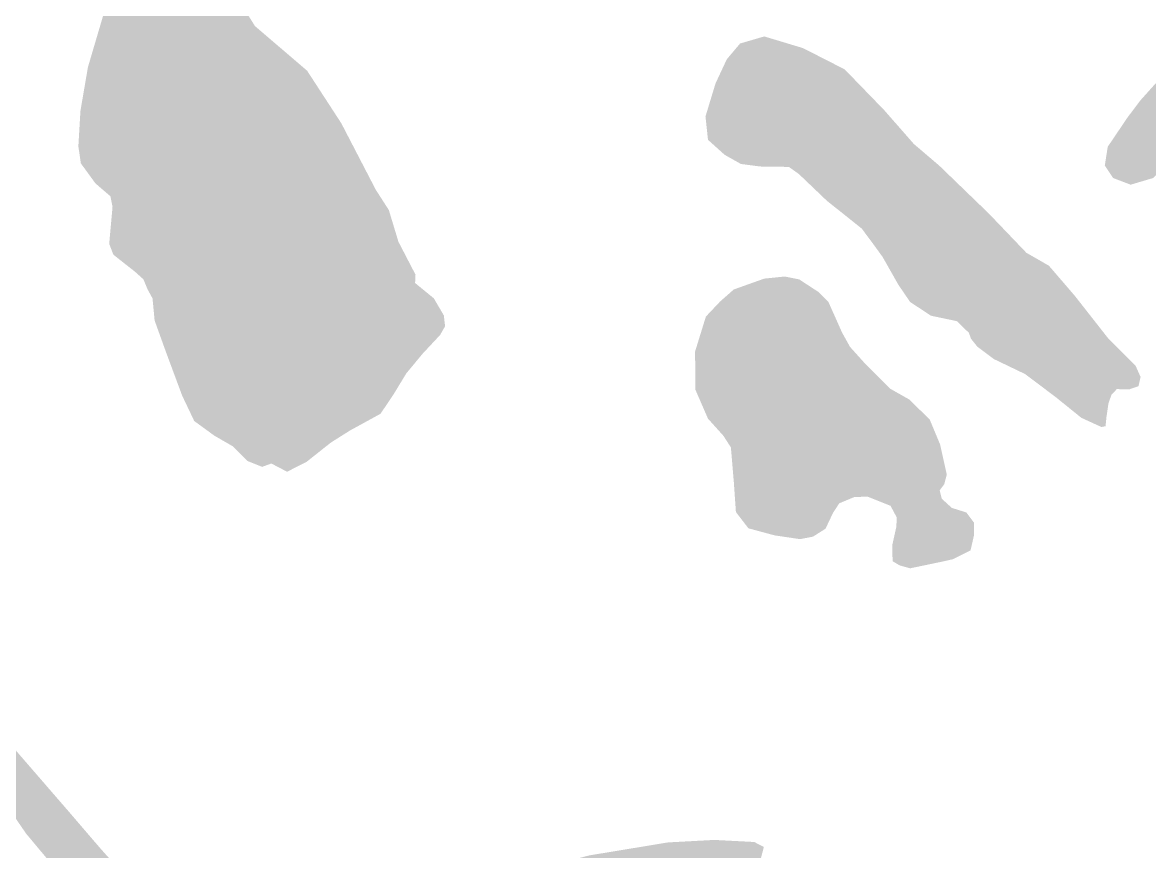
# Model space of a CAD drawing. Header units: inches. Extents: x 288635 to 693176, y 676945 to 1601077.
# Drawn here: x 501223 to 514959, y 736641 to 746743 of the extents above; entities that cross this region are included whole.
import ezdxf

# ---------------------------------------------------------------- set-up
doc = ezdxf.new("R2010")
doc.units = ezdxf.units.IN
doc.header["$MEASUREMENT"] = 0

msp = doc.modelspace()

# ---------------------------------------------------------------- hatches: boundary and pattern name
for points in [[(503447.5409, 744889.7105), (503472.941, 744752.5502), (503594.8612, 744757.6302), (503853.9418, 744843.9904), (503930.1419, 744889.7105), (504031.7421, 744904.9505), (504194.3024, 744803.3503), (504433.0629, 744752.5502), (504692.1434, 744803.3503), (504869.9438, 744915.1106), (504996.944, 744935.4306), (505230.6245, 744910.0305), (505491.5578, 744750.5713), (505504.9451, 744742.3902), (505528.3278, 744706.0171), (505687.8254, 744457.9096), (505804.6657, 744071.8289), (506012.9461, 743670.5081), (506007.8661, 743568.9079), (505870.7058, 743477.4677), (505123.9443, 743177.7471), (504666.7434, 742954.2266), (504585.4632, 742811.9863), (504494.023, 742710.3861), (504367.0228, 742624.026), (504092.7022, 742588.4659), (503940.3019, 742588.4659), (503823.4617, 742502.1057), (503803.1417, 742395.4255), (503848.8618, 742248.1052), (503950.462, 742116.025), (504128.2623, 742095.7049), (504219.7025, 742070.3049), (504280.6626, 741994.1047), (504280.6626, 741851.8644), (504209.5425, 741735.0242), (504204.4625, 741531.8238), (504265.4226, 741450.5436), (504255.2626, 741369.2635), (504143.5023, 741328.6234), (503965.702, 741399.7435), (503787.9016, 741577.5439), (503559.3012, 741709.6241), (503315.4607, 741887.4245), (503168.1404, 742197.3051), (502970.02, 742730.7062), (502832.8597, 743111.7069), (502807.4597, 743380.9475), (502746.4995, 743492.7077), (502695.6994, 743614.6279), (502594.0992, 743706.0681), (502329.9387, 743914.3485), (502279.1386, 744046.4288), (502319.7787, 744498.5497), (502294.3786, 744625.55), (502111.4983, 744783.0303), (501933.6979, 745026.8708), (501903.2179, 745235.1512), (501928.6179, 745666.9521), (502020.0581, 746200.3531), (502284.2186, 747094.4349), (502451.859, 747419.5556), (502604.2593, 747698.9561), (502634.7393, 747973.2767), (502589.0192, 748171.3971), (502528.0591, 748298.3973), (502507.7391, 748420.3176), (502568.6992, 748674.3181), (502609.3393, 748999.4387), (502583.9392, 749288.9993), (502451.859, 749746.2002), (502370.5788, 750233.8812), (502350.2588, 750472.6417), (502390.8988, 750553.9218), (502502.6591, 750523.4418), (502680.4594, 750213.5611), (502848.0998, 749786.8403), (503015.7401, 749471.8797), (503163.0604, 749253.4392), (503229.1005, 749029.9188), (503234.1805, 748775.9183), (503249.4206, 748313.6373), (503279.9006, 747937.7166), (503345.9407, 747627.836), (503447.5409, 747429.7156), (503645.6613, 747170.6351), (503904.7419, 746942.0346), (504055.582, 746700.6903), (504123.1823, 746408.6335), (504001.2621, 746017.4728), (503833.6217, 745778.7123), (503701.5415, 745697.4321), (503533.9011, 745641.552), (503320.5407, 745580.5919), (503193.5404, 745509.4717), (503117.3403, 745321.5114), (503300.2207, 745169.1111), (503427.2209, 745103.0709), (503447.5409, 745011.6307), (503447.5409, 744889.7105)], [(483324.2035, 747038.2553), (483298.6695, 747752.8139), (484270.3313, 747725.5274), (484730.7073, 747651.4439), (484963.5411, 747439.7768), (485265.1667, 747127.5679), (485529.7505, 746646.0253), (485757.2926, 746201.5244), (485783.7359, 746110.3406), (485910.7513, 745672.3566), (485953.0847, 745222.5641), (486092.2117, 744736.6514), (486483.3725, 743939.0898), (486925.3334, 743390.4487), (487534.9346, 742862.1277), (487776.2881, 742700.7734), (488439.1764, 742257.6064), (489119.8978, 741968.0459), (489329.8715, 741931.8508), (489888.6726, 741794.6905), (490249.3534, 741769.2905), (490554.154, 741748.9704), (490645.9258, 741741.1931), (491153.5952, 741698.1703), (491610.7961, 741535.61), (492743.6384, 741002.2089), (493312.5995, 740672.0083), (493551.36, 740448.4878), (493962.8408, 740057.327), (494237.1613, 739706.8063), (494435.2817, 739564.5661), (494740.0823, 739483.2859), (495192.2032, 739396.9257), (495938.9647, 739356.2856), (496314.9278, 739437.1848), (497264.8897, 739655.6252), (498245.3317, 739828.3456), (498544.6849, 739805.5136), (498844.7729, 739782.6255), (499398.494, 739554.025), (499870.9349, 739264.4645), (500170.6555, 738974.9039), (500521.1762, 738563.4231), (501074.8973, 737948.7418), (501765.7787, 737151.1802), (502167.0995, 736683.8193), (502715.7406, 736069.1381), (503109.6381, 735663.1021), (503173.1955, 735597.5861), (503711.6766, 735104.8251), (504214.5976, 734927.0248), (504537.0553, 734914.7407), (504747.9987, 734906.7047), (505184.8796, 735048.945), (505484.6002, 735267.3855), (505777.8042, 735504.8565), (506099.2814, 735765.2265), (506607.2824, 736120.8272), (507241.3241, 736365.4297), (508135.4059, 736594.0301), (509090.4478, 736751.5104), (509654.329, 736781.9905), (510142.0099, 736756.5904), (510258.8502, 736695.6303), (510192.81, 736441.6298), (510096.2898, 736319.7096), (509908.3295, 736258.7494), (509349.5283, 736192.7093), (508658.647, 736116.5092), (507795.0452, 735984.4289), (507271.8042, 735811.7086), (506922.243, 735643.3062), (506527.8245, 735421.9489), (506424.402, 735363.9057), (506048.4813, 734982.9049), (505667.4805, 734652.7042), (505118.8394, 734378.3837), (504549.8783, 734261.5435), (504280.2627, 734315.4666), (504016.4772, 734368.2237), (503544.0363, 734647.6242), (502909.035, 735125.1452), (502228.0597, 735733.8574), (501633.6985, 736419.6588), (501267.9377, 736856.5396), (500729.4567, 737638.8612), (500434.8161, 738004.6219), (500394.9762, 738072.3497), (500231.6157, 738350.0626), (499799.8148, 738746.3034), (499276.6939, 739001.3248), (498987.0132, 739142.5442), (498311.3718, 739289.8645), (497894.811, 739289.8645), (497351.2499, 739152.7042), (497158.3961, 739110.8346), (496579.0884, 738985.0639), (495903.4047, 738858.4446), (495197.2833, 738894.0047), (494506.4019, 739010.845), (494176.2012, 739148.0052), (493815.5205, 739371.5257), (493515.7999, 739610.2862), (493204.8869, 739928.186), (493063.679, 740072.5671), (492647.1182, 740514.528), (491890.1966, 740961.5689), (491031.6749, 741210.4894), (489944.5528, 741398.4497), (489033.5376, 741546.405), (488022.6156, 741962.9659), (487443.4944, 742272.8465), (486905.0133, 742603.0471), (486320.8122, 743172.0083), (486176.5495, 743391.681), (485873.7713, 743852.7296), (485568.9707, 744619.8112), (485486.0563, 745019.8577), (485413.3336, 745370.731), (485371.1978, 745568.3334), (485259.875, 746090.3991), (485053.4996, 746508.4417), (484757.1656, 746788.9005), (484392.0399, 747064.0678), (484021.6225, 747233.4014), (483799.3721, 747222.8181), (483766.4693, 747210.0381), (483324.2035, 747038.2553)], [(505108.3656, 745515.9064), (505528.3278, 744706.0171), (505504.9451, 744742.3902), (505491.5578, 744750.5713), (505230.6245, 744910.0305), (504996.944, 744935.4306), (504869.9438, 744915.1106), (504692.1434, 744803.3503), (504433.0629, 744752.5502), (504194.3024, 744803.3503), (504031.7421, 744904.9505), (503930.1419, 744889.7105), (503853.9418, 744843.9904), (503594.8612, 744757.6302), (503472.941, 744752.5502), (503447.5409, 744889.7105), (503447.5409, 745011.6307), (503427.2209, 745103.0709), (503300.2207, 745169.1111), (503117.3403, 745321.5114), (503193.5404, 745509.4717), (503320.5407, 745580.5919), (503533.9011, 745641.552), (503701.5415, 745697.4321), (503833.6217, 745778.7123), (504001.2621, 746017.4728), (504123.1823, 746408.6335), (504055.582, 746700.6903), (504691.8048, 746155.9877), (505108.3656, 745515.9064)], [(510708.7251, 745358.532), (510541.0847, 745328.052), (510459.8046, 745343.292), (510382.1525, 745439.5131), (510226.1241, 745632.8526), (510190.564, 745815.7329), (510185.484, 745968.1332), (510393.7644, 746105.2935), (510561.4048, 746206.8937), (510642.6849, 746171.3336), (510688.405, 746095.1335), (510866.2054, 745978.2933), (511023.6857, 745764.9328), (511049.0858, 745673.4926), (511038.9257, 745582.0525), (510948.1527, 745531.3264), (510866.2054, 745485.5323), (510708.7251, 745358.532)], [(515004.2899, 744848.5343), (514729.9694, 744767.2541), (514516.609, 744848.5343), (514415.0088, 745000.9346), (514450.5688, 745229.535), (514694.4093, 745590.2158), (514851.8896, 745798.4962), (515080.4901, 746052.4967), (515293.8505, 746093.1368), (515395.4507, 746022.0166), (515420.8508, 745971.2165), (515491.9709, 745889.9364), (515573.2511, 745696.896), (515583.4111, 745544.4957), (515558.011, 745432.7354), (515431.0108, 745270.1751), (515212.5704, 745056.8147), (515062.71, 744906.9544), (515004.2899, 744848.5343)], [(514825.5784, 742311.9017), (514708.7381, 742271.2616), (514561.4178, 742276.3416), (514495.3777, 742205.2215), (514459.8176, 742103.6213), (514434.4176, 741930.9009), (514424.2576, 741824.2207), (514373.4575, 741814.0607), (514129.617, 741925.8209), (513814.6564, 742179.8214), (513443.8156, 742459.222), (513062.8148, 742642.1023), (512859.6144, 742794.5026), (512783.4143, 742891.0228), (512758.0142, 742962.143), (512732.6142, 743139.9433), (512752.9342, 743282.1836), (513001.8547, 743602.2243), (513459.0556, 743937.5049), (513733.3762, 743780.0246), (513949.6877, 743528.8242), (514048.3368, 743414.2639), (514454.7376, 742896.1028), (514790.0183, 742560.8222), (514850.9784, 742423.6619), (514825.5784, 742311.9017)], [(504686.7248, 741390.9382), (504447.9643, 741269.0179), (504255.2626, 741369.2635), (504265.4226, 741450.5436), (504204.4625, 741531.8238), (504209.5425, 741735.0242), (504280.6626, 741851.8644), (504280.6626, 741994.1047), (504219.7025, 742070.3049), (504128.2623, 742095.7049), (503950.462, 742116.025), (503848.8618, 742248.1052), (503803.1417, 742395.4255), (503823.4617, 742502.1057), (503940.3019, 742588.4659), (504092.7022, 742588.4659), (504367.0228, 742624.026), (504494.023, 742710.3861), (504585.4632, 742811.9863), (504666.7434, 742954.2266), (505123.9443, 743177.7471), (505870.7058, 743477.4677), (506007.8661, 743568.9079), (506166.3035, 743439.3842), (506236.1279, 743382.3022), (506358.0481, 743174.0217), (506373.2881, 743041.9415), (506312.328, 742935.2613), (506098.9676, 742706.6608), (505900.8472, 742467.9003), (505743.3669, 742208.8198), (505585.8866, 741975.1393), (505215.0458, 741771.9389), (504981.3654, 741624.6186), (504686.7248, 741390.9382)], [(512402.4135, 741041.8991), (512427.8136, 740940.2989), (512549.7338, 740828.5387), (512727.5342, 740772.6586), (512818.9744, 740650.7384), (512818.9744, 740488.178), (512778.3343, 740310.3777), (512564.9739, 740203.6975), (512455.1372, 740178.1541), (512041.7328, 740091.9372), (511914.7326, 740127.4973), (511828.3724, 740178.2974), (511823.2924, 740371.3378), (511873.7937, 740598.743), (511879.1725, 740711.6985), (511802.9723, 740853.9388), (511523.5718, 740965.699), (511361.0114, 740960.619), (511178.1311, 740884.4188), (511101.9309, 740767.5786), (511010.4907, 740574.5382), (510858.0904, 740478.018), (510700.6101, 740447.5379), (510390.7295, 740493.258), (510070.6889, 740579.6182), (509918.2886, 740777.7386), (509892.8885, 741143.4993), (509857.3284, 741565.1402), (509765.8883, 741707.3805), (509577.9279, 741915.6609), (509425.5276, 742266.1816), (509420.4476, 742733.5425), (509552.5278, 743160.2634), (509725.2482, 743343.1437), (509892.8885, 743490.464), (510263.7292, 743622.5443), (510512.6497, 743647.9443), (510690.4501, 743612.3843), (510924.1306, 743459.984), (511046.0508, 743338.0637), (511213.6911, 742962.143), (511310.2113, 742789.4226), (511493.0917, 742586.2222), (511797.8923, 742281.4216), (512031.5728, 742149.3414), (512280.4933, 741905.5009), (512407.4935, 741600.7003), (512488.7737, 741234.9395), (512458.2936, 741118.0993), (512402.4135, 741041.8991)]]:
    msp.add_hatch(color=256).paths.add_polyline_path(points, flags=0)
h = msp.add_hatch(color=256)
h.paths.add_polyline_path([(510736.1702, 746431.7899), (511244.1712, 746172.7094), (511726.7722, 745674.8684), (512087.4529, 745263.3876), (512397.3335, 744999.2271), (513001.8547, 744415.0259), (513459.0556, 743937.5049), (513001.8547, 743602.2243), (512752.9342, 743282.1836), (512732.6142, 743139.9433), (512758.0142, 742962.143), (512610.6939, 743104.3833), (512295.7333, 743170.4234), (512041.7328, 743338.0637), (511899.4925, 743546.3441), (511706.4521, 743886.7048), (511584.5319, 744054.3452), (511452.4516, 744232.1455), (511025.7308, 744572.5062), (510685.3701, 744897.6268), (510563.4498, 744983.987), (510212.9291, 744989.067), (509979.2487, 745019.5471), (509781.1283, 745131.3073), (509577.9279, 745314.1877), (509547.4478, 745598.6683), (509669.3681, 745999.9891), (509806.5283, 746294.6296), (509969.0887, 746487.67), (510263.7292, 746574.0302), (510736.1702, 746431.7899)], flags=0)
h.paths.add_polyline_path([(510459.8046, 745343.292), (510541.0847, 745328.052), (510708.7251, 745358.532), (510866.2054, 745485.5323), (510948.1527, 745531.3264), (511038.9257, 745582.0525), (511049.0858, 745673.4926), (511023.6857, 745764.9328), (510866.2054, 745978.2933), (510688.405, 746095.1335), (510642.6849, 746171.3336), (510561.4048, 746206.8937), (510393.7644, 746105.2935), (510185.484, 745968.1332), (510190.564, 745815.7329), (510226.1241, 745632.8526), (510382.1525, 745439.5131), (510459.8046, 745343.292)], flags=0)

doc.saveas('drawing.dxf')
